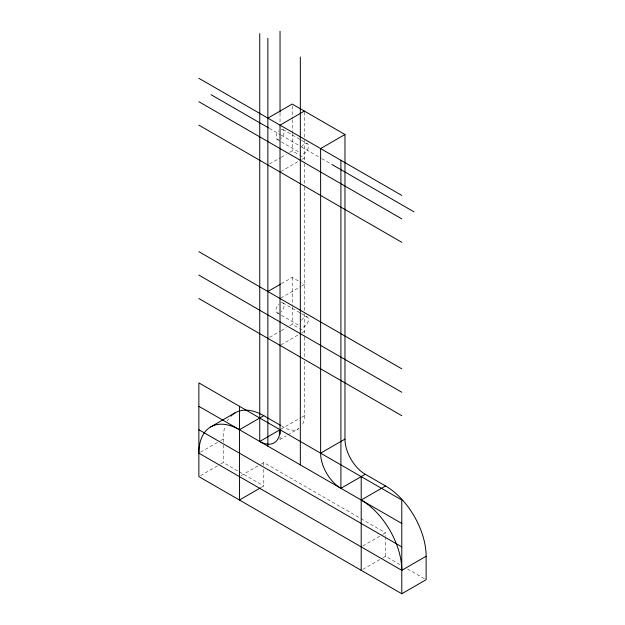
<?xml version="1.0" encoding="UTF-8"?>
<svg xmlns="http://www.w3.org/2000/svg" width="625" height="625" viewBox="0 0 625 625"><rect width="100%" height="100%" fill="white"/><g stroke="black" fill="none" stroke-linecap="round" stroke-linejoin="round"><path stroke-width="0.47" stroke-dasharray="3.12 2.34" d="M269.539 164L280.453 157.703M281.297 157.219L286.328 154.305M289.688 152.367L292.211 150.914L299.516 155.133M280.875 171.516L301.023 159.883M301.867 159.398L304.383 157.945L300.328 155.602M281.297 283.742L292.211 277.438L301.141 282.594M280.875 298.039L301.023 286.406M301.867 285.922L304.383 284.469L301.945 283.062M269.539 337.391L280.453 331.086M281.297 330.602L286.328 327.695M289.688 325.758L292.211 324.297L299.516 328.516M280.875 344.898L301.023 333.266M301.867 332.781L304.383 331.328L300.328 328.984M200.547 452.195L219.859 441.047M220.695 440.562L223.219 439.109A57.391 33.133 60 0 1 225.023 426.336M200.547 475.633L219.859 464.477M220.695 463.992L223.219 462.539L238.438 471.328M280.875 429.25L301.023 417.617M301.867 417.133L304.383 415.68L304.383 361.383M279.773 439.594L286.266 435.844M287.891 434.906L298.438 428.812M241.133 475.633L260.445 464.477M261.281 463.992L263.797 462.539L360.188 518.188M261.281 487.422L263.797 485.969L263.797 468.398M362.875 545.922L382.188 534.773M383.031 534.289L385.547 532.828L385.547 535.758M362.875 569.352L382.188 558.203M383.031 557.719L385.547 556.258L399.922 564.562M282.906 129.539L300.539 139.719M301.375 140.203L307.25 143.602A5.742 3.312 -60 0 1 307.25 150.227A5.742 3.312 -60 0 1 301.516 153.539M269.383 128.359L280.375 134.711M281.219 135.195L300.664 146.422M301.508 146.914L320.953 158.141M321.797 158.625L331.102 163.992M277.164 139.484L280.523 141.422M281.359 141.906L300.672 153.055M282.906 302.93L300.539 313.109M301.375 313.594L307.25 316.984A5.742 3.312 -60 0 1 307.25 323.609A5.742 3.312 -60 0 1 301.516 326.93M277.164 312.867L280.523 314.805M281.359 315.289L300.672 326.445M281.555 425.93L284.094 427.391A28.695 16.57 60 0 0 298.969 428.492M361.031 518.672L385.547 532.828M239.281 471.812L263.797 485.969M407.531 568.953L424.438 578.719M385.547 536.734L385.547 556.258M304.383 112.055L304.383 139.391M304.383 140.367L304.383 162.812M304.383 163.781L304.383 186.164M304.383 187.141L304.383 312.781M304.383 313.758L304.383 336.18M304.383 337.148L304.383 357.508M292.211 106.008L292.211 118.695M292.211 119.672L292.211 132.367M292.211 133.344L292.211 150.914M292.211 277.438L292.211 305.75M292.211 306.727L292.211 324.297M280.031 113.211L280.031 122.969M280.031 437.156L280.031 439.109M263.797 462.539L263.797 467.422M223.219 439.109L223.219 443.992M223.219 444.969L223.219 462.539M227.234 421.102A57.391 33.133 60 0 1 228.656 418.82M304.383 415.68A28.695 16.57 60 0 1 301.664 425.828M281.18 129.359A5.742 3.312 -60 0 1 284.094 132.172A5.742 3.312 -60 0 1 281.18 138.352M278.891 139.672A5.742 3.312 -60 0 1 275.977 136.852A5.742 3.312 -60 0 1 278.891 130.68M301.516 146.914A5.742 3.312 -60 0 1 307.25 143.602M281.18 302.742A5.742 3.312 -60 0 1 284.094 305.555A5.742 3.312 -60 0 1 281.18 311.734M278.891 313.055A5.742 3.312 -60 0 1 275.977 310.242A5.742 3.312 -60 0 1 278.891 304.062M301.516 320.297A5.742 3.312 -60 0 1 307.25 316.984"/><path stroke-width="0.94" d="M267.859 118.109L292.211 104.055L344.969 134.508L344.969 439.109A28.695 16.57 60 0 0 365.258 474.258L385.547 485.969A57.391 33.133 60 0 1 426.133 556.258L426.133 579.695L401.781 593.75L198.867 476.602L198.867 382.875L401.781 500.031L401.781 593.75M304.383 111.078L280.031 125.141L280.031 434.234M344.969 134.508L320.617 148.57L320.617 453.164A28.695 16.57 60 0 0 340.906 488.312L365.258 474.258M267.859 291.5L280.453 284.227M210.758 426.898L235.102 412.836M280.711 425.445L263.797 415.68L239.453 429.734A57.391 33.133 60 0 0 198.867 453.172L401.781 570.32L426.133 556.258M259.742 33.594L259.742 441.453L279.891 429.82M260.445 487.906L239.453 500.031L239.453 406.305M320.617 453.164L344.969 439.109M385.547 485.969L361.203 500.031A57.391 33.133 60 0 1 401.781 570.32M198.867 78.281L401.781 195.43M211.047 94.68L268.539 127.875M331.945 164.484L413.953 211.828M198.867 101.711L401.781 218.859M198.867 125.141L401.781 242.289M198.867 251.664L401.781 368.82M198.867 275.094L401.781 392.25M198.867 298.523L401.781 415.68M198.867 406.305L401.781 523.461M198.867 429.734L401.781 546.891M361.203 476.594L361.203 570.32M340.906 160.281L340.906 488.312M300.328 57.023L300.328 464.883M280.031 31.25L280.031 112.234M267.859 38.281L267.859 446.141M280.031 429.734A28.695 16.57 60 0 1 259.742 441.453M230.852 416.164A57.391 33.133 60 0 1 263.797 415.68"/></g></svg>
